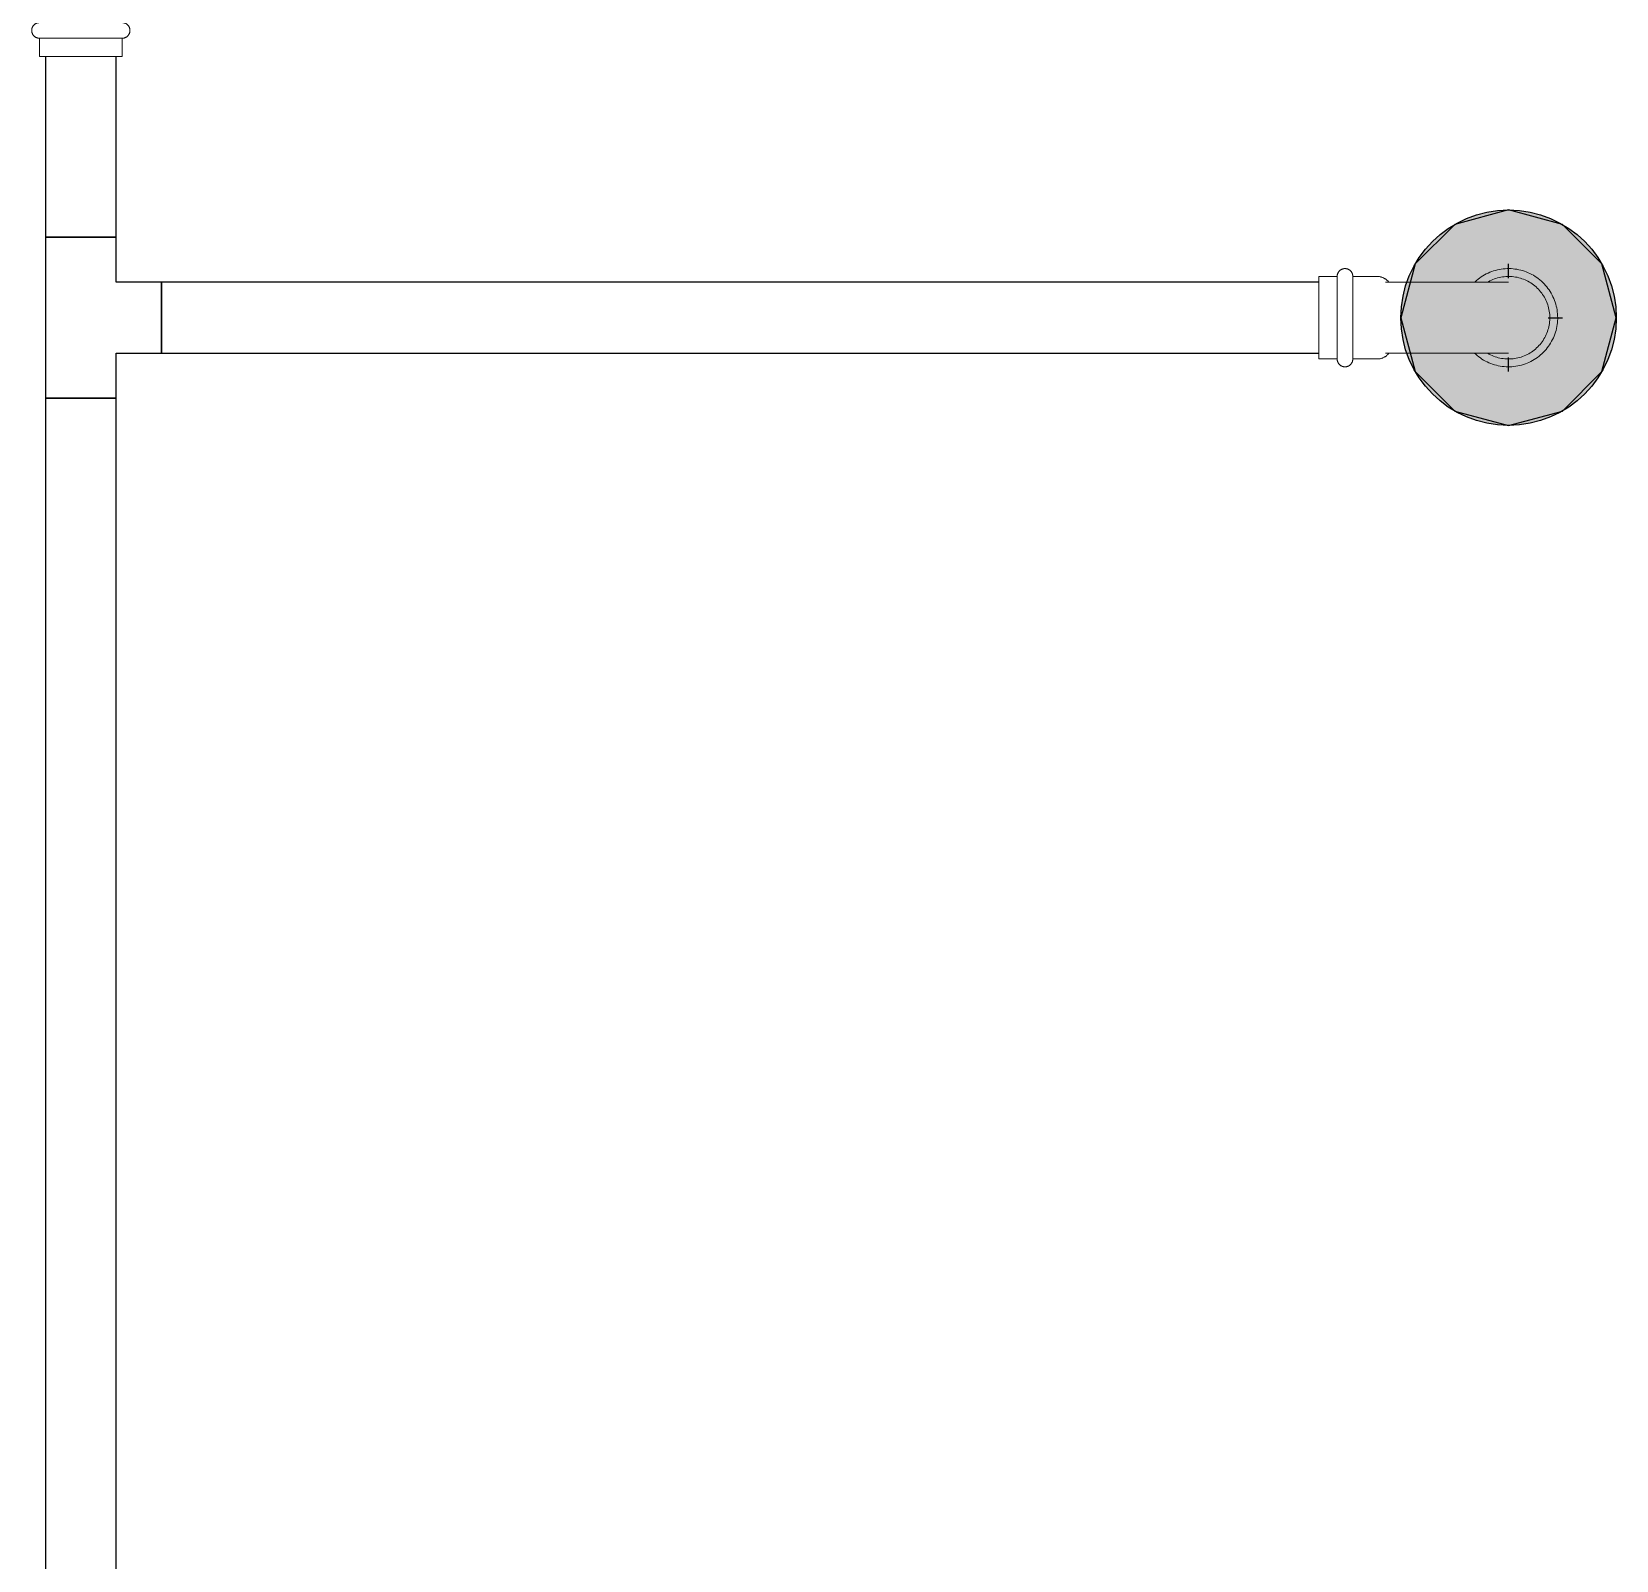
# Model space of a CAD drawing. Header units: inches. Extents: x -3327 to -1, y 8 to 1328.
# Drawn here: x -857.15 to -827.73, y 430.56 to 458.95 of the extents above; entities that cross this region are included whole.
import ezdxf

# ---------------------------------------------------------------- set-up
doc = ezdxf.new("R2010")
doc.units = ezdxf.units.IN
doc.header["$MEASUREMENT"] = 0
doc.layers.add('P-PIPE', color=3, linetype='Continuous', lineweight=9)
doc.layers.add('X - REF - FP', color=7, linetype='Continuous', true_color=0xb90000)

# ---------------------------------------------------------------- blocks, each defined once
blk = doc.blocks.new('Victaulic-VicPress316-Elbow 90-45deg Style P568_P571 - Standard-523083-SECOND LEVEL')
at = {"layer": 'P-PIPE'}
for p, q in [((-3178.283, 1233.462), (-3178.283, 1232.568)), ((-3176.968, 1232.571), (-3176.968, 1233.462)), ((-3178.392, 1232.416), (-3178.392, 1231.964)), ((-3176.859, 1231.964), (-3176.859, 1232.416)), ((-3177.625, 1231.964), (-3178.392, 1231.964)), ((-3176.859, 1231.964), (-3177.625, 1231.964)), ((-3178.392, 1231.673), (-3178.392, 1231.335)), ((-3177.625, 1231.673), (-3178.392, 1231.673)), ((-3176.859, 1231.673), (-3177.625, 1231.673)), ((-3176.859, 1231.335), (-3176.859, 1231.673)), ((-3178.392, 1231.335), (-3177.625, 1231.335)), ((-3177.625, 1231.335), (-3176.859, 1231.335))]:
    blk.add_line(p, q, dxfattribs=at)
at = {"layer": 'P-PIPE', "flags": 128}
for points in [[(-3177.625, 1235.767), (-3177.661, 1235.766), (-3177.698, 1235.764), (-3177.734, 1235.76), (-3177.77, 1235.755), (-3177.806, 1235.749), (-3177.842, 1235.741), (-3177.877, 1235.731), (-3177.912, 1235.721), (-3177.946, 1235.708), (-3177.98, 1235.695), (-3178.013, 1235.68), (-3178.046, 1235.664), (-3178.078, 1235.646), (-3178.109, 1235.628), (-3178.14, 1235.608), (-3178.17, 1235.586), (-3178.198, 1235.564), (-3178.226, 1235.54), (-3178.253, 1235.516), (-3178.279, 1235.49), (-3178.304, 1235.464), (-3178.328, 1235.436), (-3178.351, 1235.407), (-3178.372, 1235.378), (-3178.392, 1235.348), (-3178.412, 1235.317), (-3178.429, 1235.285), (-3178.446, 1235.252), (-3178.461, 1235.219), (-3178.475, 1235.185), (-3178.488, 1235.151), (-3178.499, 1235.116), (-3178.508, 1235.081), (-3178.517, 1235.046), (-3178.524, 1235.01), (-3178.529, 1234.974), (-3178.533, 1234.938), (-3178.536, 1234.901), (-3178.537, 1234.865), (-3178.537, 1234.828), (-3178.535, 1234.792), (-3178.532, 1234.755), (-3178.527, 1234.719), (-3178.521, 1234.683), (-3178.513, 1234.648), (-3178.504, 1234.612), (-3178.494, 1234.577), (-3178.482, 1234.543), (-3178.469, 1234.509), (-3178.454, 1234.475), (-3178.438, 1234.442), (-3178.421, 1234.41), (-3178.403, 1234.379), (-3178.383, 1234.348), (-3178.362, 1234.318), (-3178.34, 1234.289), (-3178.317, 1234.261), (-3178.293, 1234.234)], [(-3177.625, 1235.621), (-3177.656, 1235.621), (-3177.686, 1235.619), (-3177.717, 1235.616), (-3177.747, 1235.612), (-3177.777, 1235.606), (-3177.807, 1235.599), (-3177.837, 1235.591), (-3177.866, 1235.582), (-3177.895, 1235.572), (-3177.924, 1235.561), (-3177.951, 1235.548), (-3177.979, 1235.535), (-3178.006, 1235.52), (-3178.032, 1235.504), (-3178.058, 1235.487), (-3178.083, 1235.47), (-3178.107, 1235.451), (-3178.13, 1235.431), (-3178.153, 1235.41), (-3178.175, 1235.389), (-3178.196, 1235.366), (-3178.216, 1235.343), (-3178.235, 1235.319), (-3178.253, 1235.294), (-3178.27, 1235.269), (-3178.286, 1235.243), (-3178.301, 1235.216), (-3178.315, 1235.189), (-3178.328, 1235.161), (-3178.339, 1235.133), (-3178.35, 1235.104), (-3178.359, 1235.075), (-3178.368, 1235.045), (-3178.375, 1235.015), (-3178.38, 1234.985), (-3178.385, 1234.955), (-3178.388, 1234.924), (-3178.391, 1234.894), (-3178.391, 1234.863), (-3178.391, 1234.832), (-3178.39, 1234.802), (-3178.387, 1234.771), (-3178.383, 1234.741), (-3178.378, 1234.711), (-3178.371, 1234.681), (-3178.364, 1234.651), (-3178.355, 1234.622), (-3178.345, 1234.593), (-3178.334, 1234.564), (-3178.322, 1234.536), (-3178.309, 1234.508), (-3178.294, 1234.481), (-3178.283, 1234.461)], [(-3176.968, 1234.223), (-3176.946, 1234.246), (-3176.922, 1234.274), (-3176.899, 1234.302), (-3176.878, 1234.332), (-3176.858, 1234.362), (-3176.838, 1234.393), (-3176.821, 1234.425), (-3176.804, 1234.458), (-3176.789, 1234.491), (-3176.775, 1234.524), (-3176.762, 1234.559), (-3176.751, 1234.593), (-3176.742, 1234.629), (-3176.733, 1234.664), (-3176.726, 1234.7), (-3176.721, 1234.736), (-3176.717, 1234.772), (-3176.714, 1234.809), (-3176.713, 1234.845), (-3176.713, 1234.881), (-3176.715, 1234.918), (-3176.718, 1234.954), (-3176.723, 1234.99), (-3176.729, 1235.026), (-3176.737, 1235.062), (-3176.746, 1235.097), (-3176.756, 1235.132), (-3176.768, 1235.167), (-3176.781, 1235.201), (-3176.796, 1235.234), (-3176.812, 1235.267), (-3176.829, 1235.299), (-3176.847, 1235.331), (-3176.867, 1235.362), (-3176.888, 1235.392), (-3176.91, 1235.421), (-3176.933, 1235.449), (-3176.957, 1235.476), (-3176.983, 1235.502), (-3177.009, 1235.527), (-3177.036, 1235.551), (-3177.065, 1235.574), (-3177.094, 1235.596), (-3177.124, 1235.617), (-3177.155, 1235.636), (-3177.187, 1235.655), (-3177.219, 1235.671), (-3177.252, 1235.687), (-3177.285, 1235.701), (-3177.32, 1235.714), (-3177.354, 1235.726), (-3177.389, 1235.736), (-3177.425, 1235.745), (-3177.46, 1235.752), (-3177.496, 1235.758), (-3177.533, 1235.762), (-3177.569, 1235.765), (-3177.605, 1235.767), (-3177.625, 1235.767)], [(-3176.964, 1234.467), (-3176.949, 1234.494), (-3176.935, 1234.521), (-3176.922, 1234.549), (-3176.911, 1234.577), (-3176.9, 1234.606), (-3176.891, 1234.635), (-3176.882, 1234.665), (-3176.875, 1234.694), (-3176.87, 1234.725), (-3176.865, 1234.755), (-3176.862, 1234.785), (-3176.859, 1234.816), (-3176.859, 1234.847), (-3176.859, 1234.877), (-3176.86, 1234.908), (-3176.863, 1234.938), (-3176.867, 1234.969), (-3176.872, 1234.999), (-3176.879, 1235.029), (-3176.886, 1235.059), (-3176.895, 1235.088), (-3176.905, 1235.117), (-3176.916, 1235.146), (-3176.928, 1235.174), (-3176.941, 1235.201), (-3176.956, 1235.229), (-3176.971, 1235.255), (-3176.988, 1235.281), (-3177.005, 1235.306), (-3177.024, 1235.33), (-3177.043, 1235.354), (-3177.064, 1235.377), (-3177.085, 1235.399), (-3177.107, 1235.42), (-3177.13, 1235.44), (-3177.154, 1235.46), (-3177.179, 1235.478), (-3177.204, 1235.495), (-3177.23, 1235.512), (-3177.256, 1235.527), (-3177.284, 1235.541), (-3177.311, 1235.554), (-3177.34, 1235.566), (-3177.368, 1235.577), (-3177.397, 1235.587), (-3177.427, 1235.595), (-3177.457, 1235.603), (-3177.487, 1235.609), (-3177.517, 1235.614), (-3177.547, 1235.617), (-3177.578, 1235.62), (-3177.608, 1235.621), (-3177.625, 1235.621)], [(-3178.283, 1234.855), (-3178.283, 1234.854), (-3178.283, 1234.85), (-3178.283, 1234.845), (-3178.283, 1234.837), (-3178.283, 1234.827), (-3178.283, 1234.815), (-3178.283, 1234.801), (-3178.283, 1234.784), (-3178.283, 1234.766), (-3178.283, 1234.745), (-3178.283, 1234.722), (-3178.283, 1234.697), (-3178.283, 1234.671), (-3178.283, 1234.642), (-3178.283, 1234.612), (-3178.283, 1234.579), (-3178.283, 1234.545), (-3178.283, 1234.509), (-3178.283, 1234.472), (-3178.283, 1234.432), (-3178.283, 1234.392), (-3178.283, 1234.349), (-3178.283, 1234.306), (-3178.283, 1234.261), (-3178.283, 1234.214), (-3178.283, 1234.167), (-3178.283, 1234.118), (-3178.283, 1234.069), (-3178.283, 1234.018), (-3178.283, 1233.967), (-3178.283, 1233.914), (-3178.283, 1233.861), (-3178.283, 1233.808), (-3178.283, 1233.753), (-3178.283, 1233.699), (-3178.283, 1233.644), (-3178.283, 1233.588), (-3178.283, 1233.533), (-3178.283, 1233.477), (-3178.283, 1233.462)], [(-3176.968, 1233.462), (-3176.968, 1233.518), (-3176.968, 1233.573), (-3176.968, 1233.629), (-3176.968, 1233.684), (-3176.968, 1233.739), (-3176.968, 1233.793), (-3176.968, 1233.847), (-3176.968, 1233.9), (-3176.968, 1233.953), (-3176.968, 1234.004), (-3176.968, 1234.055), (-3176.968, 1234.105), (-3176.968, 1234.154), (-3176.968, 1234.202), (-3176.968, 1234.248), (-3176.968, 1234.294), (-3176.968, 1234.338), (-3176.968, 1234.38), (-3176.968, 1234.422), (-3176.968, 1234.461), (-3176.968, 1234.499), (-3176.968, 1234.535), (-3176.968, 1234.57), (-3176.968, 1234.603), (-3176.968, 1234.634), (-3176.968, 1234.663), (-3176.968, 1234.69), (-3176.968, 1234.716), (-3176.968, 1234.739), (-3176.968, 1234.76), (-3176.968, 1234.779), (-3176.968, 1234.796), (-3176.968, 1234.811), (-3176.968, 1234.824), (-3176.968, 1234.835), (-3176.968, 1234.843), (-3176.968, 1234.849), (-3176.968, 1234.853), (-3176.968, 1234.855), (-3176.968, 1234.855)], [(-3178.392, 1232.416), (-3178.391, 1232.427), (-3178.391, 1232.438), (-3178.39, 1232.448), (-3178.388, 1232.459), (-3178.386, 1232.47), (-3178.384, 1232.481), (-3178.381, 1232.491), (-3178.378, 1232.502), (-3178.374, 1232.512), (-3178.37, 1232.522), (-3178.366, 1232.532), (-3178.361, 1232.542), (-3178.355, 1232.551), (-3178.35, 1232.561), (-3178.344, 1232.57), (-3178.338, 1232.579), (-3178.331, 1232.587), (-3178.324, 1232.596), (-3178.317, 1232.604), (-3178.309, 1232.611), (-3178.301, 1232.619), (-3178.293, 1232.626), (-3178.284, 1232.633), (-3178.283, 1232.634)], [(-3176.968, 1232.634), (-3176.959, 1232.627), (-3176.951, 1232.62), (-3176.943, 1232.613), (-3176.935, 1232.605), (-3176.927, 1232.597), (-3176.92, 1232.589), (-3176.914, 1232.58), (-3176.907, 1232.571), (-3176.901, 1232.562), (-3176.896, 1232.553), (-3176.89, 1232.543), (-3176.885, 1232.534), (-3176.881, 1232.524), (-3176.877, 1232.514), (-3176.873, 1232.503), (-3176.87, 1232.493), (-3176.867, 1232.483), (-3176.864, 1232.472), (-3176.862, 1232.461), (-3176.861, 1232.45), (-3176.86, 1232.44), (-3176.859, 1232.429), (-3176.859, 1232.418), (-3176.859, 1232.416)], [(-3178.392, 1231.673), (-3178.397, 1231.673), (-3178.403, 1231.674), (-3178.409, 1231.674), (-3178.415, 1231.675), (-3178.42, 1231.676), (-3178.426, 1231.678), (-3178.432, 1231.679), (-3178.437, 1231.681), (-3178.443, 1231.683), (-3178.448, 1231.685), (-3178.453, 1231.687), (-3178.459, 1231.69), (-3178.464, 1231.693), (-3178.469, 1231.696), (-3178.474, 1231.699), (-3178.478, 1231.702), (-3178.483, 1231.706), (-3178.487, 1231.709), (-3178.492, 1231.713), (-3178.496, 1231.717), (-3178.5, 1231.722), (-3178.504, 1231.726), (-3178.507, 1231.731), (-3178.511, 1231.735), (-3178.514, 1231.74), (-3178.517, 1231.745), (-3178.52, 1231.75), (-3178.522, 1231.755), (-3178.525, 1231.761), (-3178.527, 1231.766), (-3178.529, 1231.772), (-3178.531, 1231.777), (-3178.532, 1231.783), (-3178.534, 1231.788), (-3178.535, 1231.794), (-3178.536, 1231.8), (-3178.536, 1231.806), (-3178.537, 1231.811), (-3178.537, 1231.817), (-3178.537, 1231.823), (-3178.537, 1231.829), (-3178.536, 1231.835), (-3178.535, 1231.84), (-3178.534, 1231.846), (-3178.533, 1231.852), (-3178.532, 1231.858), (-3178.53, 1231.863), (-3178.528, 1231.869), (-3178.526, 1231.874), (-3178.524, 1231.879), (-3178.521, 1231.885), (-3178.519, 1231.89), (-3178.516, 1231.895), (-3178.512, 1231.9), (-3178.509, 1231.904), (-3178.506, 1231.909), (-3178.502, 1231.914), (-3178.498, 1231.918), (-3178.494, 1231.922), (-3178.49, 1231.926), (-3178.485, 1231.93), (-3178.481, 1231.934), (-3178.476, 1231.937), (-3178.471, 1231.94), (-3178.467, 1231.944), (-3178.461, 1231.946), (-3178.456, 1231.949), (-3178.451, 1231.952), (-3178.446, 1231.954), (-3178.44, 1231.956), (-3178.435, 1231.958), (-3178.429, 1231.959), (-3178.423, 1231.961), (-3178.418, 1231.962), (-3178.412, 1231.963), (-3178.406, 1231.964), (-3178.4, 1231.964), (-3178.395, 1231.964), (-3178.392, 1231.964)], [(-3177.625, 1231.964), (-3177.656, 1231.964), (-3177.686, 1231.964), (-3177.717, 1231.964), (-3177.747, 1231.964), (-3177.777, 1231.964), (-3177.807, 1231.964), (-3177.837, 1231.964), (-3177.866, 1231.964), (-3177.895, 1231.964), (-3177.924, 1231.964), (-3177.951, 1231.964), (-3177.979, 1231.964), (-3178.006, 1231.964), (-3178.032, 1231.964), (-3178.058, 1231.964), (-3178.083, 1231.964), (-3178.107, 1231.964), (-3178.13, 1231.964), (-3178.153, 1231.964), (-3178.175, 1231.964), (-3178.196, 1231.964), (-3178.216, 1231.964), (-3178.235, 1231.964), (-3178.253, 1231.964), (-3178.27, 1231.964), (-3178.286, 1231.964), (-3178.301, 1231.964), (-3178.315, 1231.964), (-3178.328, 1231.964), (-3178.339, 1231.964), (-3178.35, 1231.964), (-3178.359, 1231.964), (-3178.368, 1231.964), (-3178.375, 1231.964), (-3178.38, 1231.964), (-3178.385, 1231.964), (-3178.388, 1231.964), (-3178.391, 1231.964), (-3178.391, 1231.964), (-3178.392, 1231.964)], [(-3178.392, 1231.964), (-3178.391, 1231.964), (-3178.389, 1231.964), (-3178.386, 1231.964), (-3178.382, 1231.964), (-3178.376, 1231.964), (-3178.37, 1231.964), (-3178.362, 1231.964), (-3178.353, 1231.964)], [(-3176.859, 1231.964), (-3176.859, 1231.964), (-3176.861, 1231.964), (-3176.864, 1231.964), (-3176.868, 1231.964), (-3176.874, 1231.964), (-3176.88, 1231.964), (-3176.888, 1231.964), (-3176.897, 1231.964), (-3176.908, 1231.964), (-3176.919, 1231.964), (-3176.932, 1231.964), (-3176.945, 1231.964), (-3176.96, 1231.964), (-3176.976, 1231.964), (-3176.992, 1231.964), (-3177.01, 1231.964), (-3177.029, 1231.964), (-3177.049, 1231.964), (-3177.069, 1231.964), (-3177.091, 1231.964), (-3177.113, 1231.964), (-3177.137, 1231.964), (-3177.161, 1231.964), (-3177.185, 1231.964), (-3177.211, 1231.964), (-3177.237, 1231.964), (-3177.264, 1231.964), (-3177.291, 1231.964), (-3177.319, 1231.964), (-3177.347, 1231.964), (-3177.376, 1231.964), (-3177.405, 1231.964), (-3177.435, 1231.964), (-3177.465, 1231.964), (-3177.495, 1231.964), (-3177.525, 1231.964), (-3177.556, 1231.964), (-3177.586, 1231.964), (-3177.617, 1231.964), (-3177.625, 1231.964)], [(-3176.9, 1231.964), (-3176.891, 1231.964), (-3176.882, 1231.964), (-3176.875, 1231.964), (-3176.87, 1231.964), (-3176.865, 1231.964), (-3176.862, 1231.964), (-3176.859, 1231.964), (-3176.859, 1231.964), (-3176.859, 1231.964)], [(-3176.859, 1231.964), (-3176.853, 1231.964), (-3176.847, 1231.964), (-3176.841, 1231.963), (-3176.835, 1231.962), (-3176.83, 1231.961), (-3176.824, 1231.96), (-3176.818, 1231.959), (-3176.813, 1231.957), (-3176.807, 1231.955), (-3176.802, 1231.953), (-3176.797, 1231.95), (-3176.791, 1231.948), (-3176.786, 1231.945), (-3176.781, 1231.942), (-3176.776, 1231.939), (-3176.772, 1231.936), (-3176.767, 1231.932), (-3176.763, 1231.928), (-3176.758, 1231.924), (-3176.754, 1231.92), (-3176.75, 1231.916), (-3176.746, 1231.912), (-3176.743, 1231.907), (-3176.739, 1231.902), (-3176.736, 1231.897), (-3176.733, 1231.893), (-3176.73, 1231.887), (-3176.728, 1231.882), (-3176.725, 1231.877), (-3176.723, 1231.872), (-3176.721, 1231.866), (-3176.719, 1231.861), (-3176.718, 1231.855), (-3176.716, 1231.849), (-3176.715, 1231.844), (-3176.714, 1231.838), (-3176.714, 1231.832), (-3176.713, 1231.826), (-3176.713, 1231.82), (-3176.713, 1231.815), (-3176.713, 1231.809), (-3176.714, 1231.803), (-3176.715, 1231.797), (-3176.716, 1231.791), (-3176.717, 1231.786), (-3176.718, 1231.78), (-3176.72, 1231.775), (-3176.722, 1231.769), (-3176.724, 1231.764), (-3176.726, 1231.758), (-3176.729, 1231.753), (-3176.731, 1231.748), (-3176.734, 1231.743), (-3176.738, 1231.738), (-3176.741, 1231.733), (-3176.744, 1231.729), (-3176.748, 1231.724), (-3176.752, 1231.72), (-3176.756, 1231.716), (-3176.76, 1231.712), (-3176.765, 1231.708), (-3176.769, 1231.704), (-3176.774, 1231.701), (-3176.779, 1231.697), (-3176.784, 1231.694), (-3176.789, 1231.691), (-3176.794, 1231.689), (-3176.799, 1231.686), (-3176.804, 1231.684), (-3176.81, 1231.682), (-3176.815, 1231.68), (-3176.821, 1231.678), (-3176.827, 1231.677), (-3176.832, 1231.676), (-3176.838, 1231.675), (-3176.844, 1231.674), (-3176.85, 1231.674), (-3176.855, 1231.673), (-3176.859, 1231.673)], [(-3178.35, 1231.673), (-3178.359, 1231.673), (-3178.368, 1231.673), (-3178.375, 1231.673), (-3178.38, 1231.673), (-3178.385, 1231.673), (-3178.388, 1231.673), (-3178.391, 1231.673), (-3178.391, 1231.673), (-3178.392, 1231.673)], [(-3178.392, 1231.673), (-3178.391, 1231.673), (-3178.389, 1231.673), (-3178.386, 1231.673), (-3178.382, 1231.673), (-3178.376, 1231.673), (-3178.37, 1231.673), (-3178.362, 1231.673), (-3178.353, 1231.673), (-3178.342, 1231.673), (-3178.331, 1231.673), (-3178.319, 1231.673), (-3178.305, 1231.673), (-3178.29, 1231.673), (-3178.274, 1231.673), (-3178.258, 1231.673), (-3178.24, 1231.673), (-3178.221, 1231.673), (-3178.201, 1231.673), (-3178.181, 1231.673), (-3178.159, 1231.673), (-3178.137, 1231.673), (-3178.113, 1231.673), (-3178.089, 1231.673), (-3178.065, 1231.673), (-3178.039, 1231.673), (-3178.013, 1231.673), (-3177.986, 1231.673), (-3177.959, 1231.673), (-3177.931, 1231.673), (-3177.903, 1231.673), (-3177.874, 1231.673), (-3177.845, 1231.673), (-3177.815, 1231.673), (-3177.785, 1231.673), (-3177.755, 1231.673), (-3177.725, 1231.673), (-3177.695, 1231.673), (-3177.664, 1231.673), (-3177.633, 1231.673), (-3177.625, 1231.673)], [(-3177.625, 1231.673), (-3177.594, 1231.673), (-3177.564, 1231.673), (-3177.533, 1231.673), (-3177.503, 1231.673), (-3177.473, 1231.673), (-3177.443, 1231.673), (-3177.413, 1231.673), (-3177.384, 1231.673), (-3177.355, 1231.673), (-3177.327, 1231.673), (-3177.299, 1231.673), (-3177.271, 1231.673), (-3177.244, 1231.673), (-3177.218, 1231.673), (-3177.192, 1231.673), (-3177.167, 1231.673), (-3177.143, 1231.673), (-3177.12, 1231.673), (-3177.097, 1231.673), (-3177.075, 1231.673), (-3177.054, 1231.673), (-3177.034, 1231.673), (-3177.015, 1231.673), (-3176.997, 1231.673), (-3176.98, 1231.673), (-3176.964, 1231.673), (-3176.949, 1231.673), (-3176.935, 1231.673), (-3176.922, 1231.673), (-3176.911, 1231.673), (-3176.9, 1231.673), (-3176.891, 1231.673), (-3176.882, 1231.673), (-3176.875, 1231.673), (-3176.87, 1231.673), (-3176.865, 1231.673), (-3176.862, 1231.673), (-3176.859, 1231.673), (-3176.859, 1231.673), (-3176.859, 1231.673)], [(-3176.859, 1231.673), (-3176.859, 1231.673), (-3176.861, 1231.673), (-3176.864, 1231.673), (-3176.868, 1231.673), (-3176.874, 1231.673), (-3176.88, 1231.673), (-3176.888, 1231.673), (-3176.897, 1231.673)]]:
    blk.add_lwpolyline(points, dxfattribs=at)
blk = doc.blocks.new('Victaulic-VicPress316-Elbow 90-45deg Style P568_P571 - Standard-V43-SECOND LEVEL')
at = {"layer": 'P-PIPE'}
for p, q in [((-856.899, 460.612), (-856.899, 459.718)), ((-855.584, 459.721), (-855.584, 460.612)), ((-857.008, 459.566), (-857.008, 459.114)), ((-855.475, 459.114), (-855.475, 459.566)), ((-856.241, 459.114), (-857.008, 459.114)), ((-855.475, 459.114), (-856.241, 459.114)), ((-857.008, 458.823), (-857.008, 458.485)), ((-856.241, 458.823), (-857.008, 458.823)), ((-855.475, 458.823), (-856.241, 458.823)), ((-855.475, 458.485), (-855.475, 458.823)), ((-857.008, 458.485), (-856.241, 458.485)), ((-856.241, 458.485), (-855.475, 458.485))]:
    blk.add_line(p, q, dxfattribs=at)
at = {"layer": 'P-PIPE', "flags": 128}
for points in [[(-856.241, 462.917), (-856.278, 462.916), (-856.314, 462.914), (-856.35, 462.91), (-856.387, 462.905), (-856.422, 462.899), (-856.458, 462.891), (-856.493, 462.881), (-856.528, 462.871), (-856.563, 462.859), (-856.596, 462.845), (-856.63, 462.83), (-856.662, 462.814), (-856.694, 462.796), (-856.726, 462.778), (-856.756, 462.758), (-856.786, 462.736), (-856.815, 462.714), (-856.843, 462.691), (-856.87, 462.666), (-856.895, 462.64), (-856.92, 462.614), (-856.944, 462.586), (-856.967, 462.557), (-856.988, 462.528), (-857.009, 462.498), (-857.028, 462.467), (-857.046, 462.435), (-857.062, 462.402), (-857.077, 462.369), (-857.091, 462.335), (-857.104, 462.301), (-857.115, 462.266), (-857.125, 462.231), (-857.133, 462.196), (-857.14, 462.16), (-857.145, 462.124), (-857.15, 462.088), (-857.152, 462.051), (-857.153, 462.015), (-857.153, 461.978), (-857.151, 461.942), (-857.148, 461.906), (-857.143, 461.869), (-857.137, 461.833), (-857.129, 461.798), (-857.12, 461.762), (-857.11, 461.727), (-857.098, 461.693), (-857.085, 461.659), (-857.071, 461.625), (-857.055, 461.593), (-857.038, 461.56), (-857.019, 461.529), (-856.999, 461.498), (-856.979, 461.468), (-856.957, 461.439), (-856.933, 461.411), (-856.909, 461.384), (-856.884, 461.358), (-856.857, 461.332), (-856.83, 461.308), (-856.802, 461.285), (-856.772, 461.264), (-856.742, 461.243), (-856.711, 461.223), (-856.68, 461.205), (-856.647, 461.188), (-856.614, 461.173), (-856.581, 461.159), (-856.547, 461.146), (-856.512, 461.134), (-856.477, 461.124), (-856.442, 461.115), (-856.406, 461.108), (-856.37, 461.102), (-856.334, 461.098), (-856.297, 461.095), (-856.261, 461.093), (-856.241, 461.093)], [(-855.61, 462.662), (-855.625, 462.677), (-855.653, 462.702), (-855.681, 462.725), (-855.71, 462.746), (-855.74, 462.767), (-855.771, 462.786), (-855.803, 462.805), (-855.835, 462.822), (-855.868, 462.837), (-855.902, 462.851), (-855.936, 462.864), (-855.97, 462.876), (-856.005, 462.886), (-856.041, 462.895), (-856.077, 462.902), (-856.113, 462.908), (-856.149, 462.912), (-856.185, 462.915), (-856.222, 462.917), (-856.241, 462.917)], [(-856.899, 462.003), (-856.899, 462.005), (-856.899, 462.005)], [(-856.899, 460.612), (-856.899, 460.668), (-856.899, 460.723), (-856.899, 460.779), (-856.899, 460.834), (-856.899, 460.889), (-856.899, 460.943), (-856.899, 460.997), (-856.899, 461.05), (-856.899, 461.103), (-856.899, 461.154), (-856.899, 461.205), (-856.899, 461.255), (-856.899, 461.304), (-856.899, 461.352), (-856.899, 461.376)], [(-856.241, 461.093), (-856.205, 461.094), (-856.168, 461.096), (-856.132, 461.1), (-856.096, 461.105), (-856.06, 461.111), (-856.024, 461.119), (-855.989, 461.128), (-855.954, 461.139), (-855.92, 461.151), (-855.886, 461.165), (-855.853, 461.18), (-855.82, 461.196), (-855.788, 461.214), (-855.757, 461.232), (-855.726, 461.252), (-855.697, 461.273), (-855.668, 461.296), (-855.64, 461.319), (-855.613, 461.344)], [(-855.584, 461.347), (-855.584, 461.317), (-855.584, 461.269), (-855.584, 461.219), (-855.584, 461.168), (-855.584, 461.117), (-855.584, 461.064), (-855.584, 461.011), (-855.584, 460.958), (-855.584, 460.903), (-855.584, 460.849), (-855.584, 460.794), (-855.584, 460.738), (-855.584, 460.683), (-855.584, 460.627), (-855.584, 460.612)], [(-857.008, 459.566), (-857.008, 459.577), (-857.007, 459.588), (-857.006, 459.599), (-857.004, 459.609), (-857.002, 459.62), (-857, 459.631), (-856.997, 459.641), (-856.994, 459.652), (-856.99, 459.662), (-856.986, 459.672), (-856.982, 459.682), (-856.977, 459.692), (-856.972, 459.701), (-856.966, 459.711), (-856.96, 459.72), (-856.954, 459.729), (-856.947, 459.737), (-856.94, 459.746), (-856.933, 459.754), (-856.925, 459.761), (-856.917, 459.769), (-856.909, 459.776), (-856.9, 459.783), (-856.899, 459.784)], [(-855.584, 459.784), (-855.575, 459.777), (-855.567, 459.77), (-855.559, 459.763), (-855.551, 459.755), (-855.544, 459.747), (-855.537, 459.739), (-855.53, 459.73), (-855.523, 459.721), (-855.517, 459.712), (-855.512, 459.703), (-855.506, 459.694), (-855.502, 459.684), (-855.497, 459.674), (-855.493, 459.664), (-855.489, 459.654), (-855.486, 459.643), (-855.483, 459.633), (-855.481, 459.622), (-855.479, 459.611), (-855.477, 459.601), (-855.476, 459.59), (-855.475, 459.579), (-855.475, 459.568), (-855.475, 459.566)], [(-857.008, 458.823), (-857.014, 458.824), (-857.019, 458.824), (-857.025, 458.825), (-857.031, 458.825), (-857.037, 458.826), (-857.042, 458.828), (-857.048, 458.829), (-857.054, 458.831), (-857.059, 458.833), (-857.064, 458.835), (-857.07, 458.837), (-857.075, 458.84), (-857.08, 458.843), (-857.085, 458.846), (-857.09, 458.849), (-857.095, 458.852), (-857.099, 458.856), (-857.104, 458.86), (-857.108, 458.864), (-857.112, 458.868), (-857.116, 458.872), (-857.12, 458.876), (-857.124, 458.881), (-857.127, 458.886), (-857.13, 458.89), (-857.133, 458.895), (-857.136, 458.9), (-857.139, 458.906), (-857.141, 458.911), (-857.143, 458.916), (-857.145, 458.922), (-857.147, 458.927), (-857.149, 458.933), (-857.15, 458.939), (-857.151, 458.944), (-857.152, 458.95), (-857.153, 458.956), (-857.153, 458.962), (-857.153, 458.967), (-857.153, 458.973), (-857.153, 458.979), (-857.152, 458.985), (-857.152, 458.991), (-857.151, 458.996), (-857.149, 459.002), (-857.148, 459.008), (-857.146, 459.013), (-857.144, 459.019), (-857.142, 459.024), (-857.14, 459.03), (-857.138, 459.035), (-857.135, 459.04), (-857.132, 459.045), (-857.129, 459.05), (-857.125, 459.055), (-857.122, 459.059), (-857.118, 459.064), (-857.114, 459.068), (-857.11, 459.072), (-857.106, 459.076), (-857.102, 459.08), (-857.097, 459.084), (-857.092, 459.087), (-857.088, 459.091), (-857.083, 459.094), (-857.078, 459.097), (-857.073, 459.099), (-857.067, 459.102), (-857.062, 459.104), (-857.056, 459.106), (-857.051, 459.108), (-857.045, 459.11), (-857.04, 459.111), (-857.034, 459.112), (-857.028, 459.113), (-857.023, 459.114), (-857.017, 459.114), (-857.011, 459.114), (-857.008, 459.114)], [(-856.241, 459.114), (-856.272, 459.114), (-856.303, 459.114), (-856.333, 459.114), (-856.363, 459.114), (-856.394, 459.114), (-856.423, 459.114), (-856.453, 459.114), (-856.482, 459.114), (-856.511, 459.114), (-856.54, 459.114), (-856.568, 459.114), (-856.595, 459.114), (-856.622, 459.114), (-856.648, 459.114), (-856.674, 459.114), (-856.699, 459.114), (-856.723, 459.114), (-856.747, 459.114), (-856.769, 459.114), (-856.791, 459.114), (-856.812, 459.114), (-856.832, 459.114), (-856.851, 459.114), (-856.869, 459.114), (-856.886, 459.114), (-856.902, 459.114), (-856.917, 459.114), (-856.931, 459.114), (-856.944, 459.114), (-856.956, 459.114), (-856.966, 459.114), (-856.976, 459.114), (-856.984, 459.114), (-856.991, 459.114), (-856.997, 459.114), (-857.001, 459.114), (-857.005, 459.114), (-857.007, 459.114), (-857.008, 459.114), (-857.008, 459.114)], [(-857.008, 459.114), (-857.007, 459.114), (-857.005, 459.114), (-857.002, 459.114), (-856.998, 459.114), (-856.992, 459.114), (-856.986, 459.114), (-856.978, 459.114), (-856.969, 459.114)], [(-855.475, 459.114), (-855.475, 459.114), (-855.477, 459.114), (-855.48, 459.114), (-855.485, 459.114), (-855.49, 459.114), (-855.497, 459.114), (-855.505, 459.114), (-855.514, 459.114), (-855.524, 459.114), (-855.535, 459.114), (-855.548, 459.114), (-855.561, 459.114), (-855.576, 459.114), (-855.592, 459.114), (-855.609, 459.114), (-855.626, 459.114), (-855.645, 459.114), (-855.665, 459.114), (-855.686, 459.114), (-855.707, 459.114), (-855.73, 459.114), (-855.753, 459.114), (-855.777, 459.114), (-855.802, 459.114), (-855.827, 459.114), (-855.853, 459.114), (-855.88, 459.114), (-855.907, 459.114), (-855.935, 459.114), (-855.964, 459.114), (-855.992, 459.114), (-856.021, 459.114), (-856.051, 459.114), (-856.081, 459.114), (-856.111, 459.114), (-856.141, 459.114), (-856.172, 459.114), (-856.202, 459.114), (-856.233, 459.114), (-856.241, 459.114)], [(-855.516, 459.114), (-855.507, 459.114), (-855.499, 459.114), (-855.492, 459.114), (-855.486, 459.114), (-855.481, 459.114), (-855.478, 459.114), (-855.476, 459.114), (-855.475, 459.114), (-855.475, 459.114)], [(-855.475, 459.114), (-855.469, 459.114), (-855.463, 459.114), (-855.457, 459.113), (-855.452, 459.113), (-855.446, 459.112), (-855.44, 459.11), (-855.435, 459.109), (-855.429, 459.107), (-855.424, 459.105), (-855.418, 459.103), (-855.413, 459.101), (-855.408, 459.098), (-855.402, 459.095), (-855.397, 459.092), (-855.393, 459.089), (-855.388, 459.086), (-855.383, 459.082), (-855.379, 459.078), (-855.375, 459.074), (-855.37, 459.07), (-855.366, 459.066), (-855.363, 459.062), (-855.359, 459.057), (-855.356, 459.052), (-855.352, 459.048), (-855.349, 459.043), (-855.346, 459.038), (-855.344, 459.032), (-855.341, 459.027), (-855.339, 459.022), (-855.337, 459.016), (-855.335, 459.011), (-855.334, 459.005), (-855.332, 458.999), (-855.331, 458.994), (-855.331, 458.988), (-855.33, 458.982), (-855.329, 458.976), (-855.329, 458.971), (-855.329, 458.965), (-855.33, 458.959), (-855.33, 458.953), (-855.331, 458.947), (-855.332, 458.942), (-855.333, 458.936), (-855.334, 458.93), (-855.336, 458.925), (-855.338, 458.919), (-855.34, 458.914), (-855.342, 458.908), (-855.345, 458.903), (-855.348, 458.898), (-855.351, 458.893), (-855.354, 458.888), (-855.357, 458.883), (-855.361, 458.879), (-855.364, 458.874), (-855.368, 458.87), (-855.372, 458.866), (-855.376, 458.862), (-855.381, 458.858), (-855.385, 458.854), (-855.39, 458.851), (-855.395, 458.847), (-855.4, 458.844), (-855.405, 458.841), (-855.41, 458.839), (-855.415, 458.836), (-855.421, 458.834), (-855.426, 458.832), (-855.432, 458.83), (-855.437, 458.828), (-855.443, 458.827), (-855.448, 458.826), (-855.454, 458.825), (-855.46, 458.824), (-855.466, 458.824), (-855.472, 458.823), (-855.475, 458.823)], [(-856.966, 458.823), (-856.976, 458.823), (-856.984, 458.823), (-856.991, 458.823), (-856.997, 458.823), (-857.001, 458.823), (-857.005, 458.823), (-857.007, 458.823), (-857.008, 458.823), (-857.008, 458.823)], [(-857.008, 458.823), (-857.007, 458.823), (-857.005, 458.823), (-857.002, 458.823), (-856.998, 458.823), (-856.992, 458.823), (-856.986, 458.823), (-856.978, 458.823), (-856.969, 458.823), (-856.959, 458.823), (-856.947, 458.823), (-856.935, 458.823), (-856.921, 458.823), (-856.906, 458.823), (-856.891, 458.823), (-856.874, 458.823), (-856.856, 458.823), (-856.837, 458.823), (-856.818, 458.823), (-856.797, 458.823), (-856.775, 458.823), (-856.753, 458.823), (-856.73, 458.823), (-856.706, 458.823), (-856.681, 458.823), (-856.655, 458.823), (-856.629, 458.823), (-856.603, 458.823), (-856.575, 458.823), (-856.547, 458.823), (-856.519, 458.823), (-856.49, 458.823), (-856.461, 458.823), (-856.431, 458.823), (-856.402, 458.823), (-856.372, 458.823), (-856.341, 458.823), (-856.311, 458.823), (-856.28, 458.823), (-856.25, 458.823), (-856.241, 458.823)], [(-856.241, 458.823), (-856.211, 458.823), (-856.18, 458.823), (-856.149, 458.823), (-856.119, 458.823), (-856.089, 458.823), (-856.059, 458.823), (-856.029, 458.823), (-856, 458.823), (-855.971, 458.823), (-855.943, 458.823), (-855.915, 458.823), (-855.887, 458.823), (-855.86, 458.823), (-855.834, 458.823), (-855.808, 458.823), (-855.784, 458.823), (-855.759, 458.823), (-855.736, 458.823), (-855.713, 458.823), (-855.691, 458.823), (-855.67, 458.823), (-855.65, 458.823), (-855.631, 458.823), (-855.613, 458.823), (-855.596, 458.823), (-855.58, 458.823), (-855.565, 458.823), (-855.551, 458.823), (-855.539, 458.823), (-855.527, 458.823), (-855.516, 458.823), (-855.507, 458.823), (-855.499, 458.823), (-855.492, 458.823), (-855.486, 458.823), (-855.481, 458.823), (-855.478, 458.823), (-855.476, 458.823), (-855.475, 458.823), (-855.475, 458.823)], [(-855.475, 458.823), (-855.475, 458.823), (-855.477, 458.823), (-855.48, 458.823), (-855.485, 458.823), (-855.49, 458.823), (-855.497, 458.823), (-855.505, 458.823), (-855.514, 458.823)]]:
    blk.add_lwpolyline(points, dxfattribs=at)

msp = doc.modelspace()

# ---------------------------------------------------------------- hatches: boundary and pattern name
at = {"layer": 'X - REF - FP'}
h = msp.add_hatch(color=256, dxfattribs=at)
edge = h.paths.add_edge_path(flags=0)
edge.add_arc((-829.735, 453.635), 2, 0, 360)
msp.add_hatch(color=256, dxfattribs=at).paths.add_polyline_path([(-829.735, 451.635), (-828.735, 451.903), (-828.003, 452.635), (-827.735, 453.635), (-828.003, 454.635), (-828.735, 455.367), (-829.735, 455.635), (-830.735, 455.367), (-831.467, 454.635), (-831.735, 453.635), (-831.467, 452.635), (-830.735, 451.903)], flags=0)

# ---------------------------------------------------------------- linework, layer by layer
for p, q in [((-856.899, 458.485), (-856.899, 455.131)), ((-855.584, 455.131), (-855.584, 458.485)), ((-829.735, 455.635), (-830.735, 455.367)), ((-828.735, 455.367), (-829.735, 455.635)), ((-855.584, 455.131), (-856.899, 455.131)), ((-856.899, 455.131), (-856.899, 452.139)), ((-856.899, 455.131), (-856.876, 455.131)), ((-856.876, 455.131), (-856.811, 455.131)), ((-856.811, 455.131), (-856.706, 455.131)), ((-856.706, 455.131), (-856.57, 455.131)), ((-856.57, 455.131), (-856.411, 455.131)), ((-856.411, 455.131), (-856.071, 455.131)), ((-856.071, 455.131), (-855.913, 455.131)), ((-855.913, 455.131), (-855.776, 455.131)), ((-855.776, 455.131), (-855.606, 455.131)), ((-855.606, 455.131), (-855.584, 455.131)), ((-855.584, 454.293), (-855.584, 455.131)), ((-830.735, 455.367), (-831.467, 454.635)), ((-828.003, 454.635), (-828.735, 455.367)), ((-831.467, 454.635), (-831.735, 453.635)), ((-829.735, 454.371), (-829.735, 454.635)), ((-827.735, 453.635), (-828.003, 454.635)), ((-854.745, 454.293), (-855.584, 454.293)), ((-833.255, 454.293), (-854.745, 454.293)), ((-854.745, 452.978), (-854.745, 454.293)), ((-854.745, 454.293), (-854.745, 454.27)), ((-854.745, 454.27), (-854.745, 454.204)), ((-854.745, 454.204), (-854.745, 454.1)), ((-854.745, 454.1), (-854.745, 453.964)), ((-854.745, 453.964), (-854.745, 453.805)), ((-854.745, 453.805), (-854.745, 453.465)), ((-854.745, 453.465), (-854.745, 453.306)), ((-831.735, 453.635), (-831.467, 452.635)), ((-828.997, 453.635), (-828.735, 453.635)), ((-828.003, 452.635), (-827.735, 453.635)), ((-854.745, 453.306), (-854.745, 453.17)), ((-854.745, 453.17), (-854.745, 453.066)), ((-854.745, 453.066), (-854.745, 453)), ((-855.584, 452.139), (-855.584, 452.978)), ((-855.584, 452.978), (-854.745, 452.978)), ((-854.745, 453), (-854.745, 452.978)), ((-854.745, 452.978), (-833.255, 452.978)), ((-829.735, 452.635), (-829.735, 452.899)), ((-831.467, 452.635), (-830.735, 451.903)), ((-828.735, 451.903), (-828.003, 452.635)), ((-856.876, 452.139), (-856.899, 452.139)), ((-856.899, 452.139), (-856.899, 388.925)), ((-856.899, 452.139), (-855.584, 452.139)), ((-856.811, 452.139), (-856.876, 452.139)), ((-856.706, 452.139), (-856.811, 452.139)), ((-856.57, 452.139), (-856.706, 452.139)), ((-856.411, 452.139), (-856.57, 452.139)), ((-856.071, 452.139), (-856.411, 452.139)), ((-855.913, 452.139), (-856.071, 452.139)), ((-855.776, 452.139), (-855.913, 452.139)), ((-855.672, 452.139), (-855.776, 452.139)), ((-855.606, 452.139), (-855.672, 452.139)), ((-855.584, 452.139), (-855.606, 452.139)), ((-855.584, 388.925), (-855.584, 452.139)), ((-830.735, 451.903), (-829.735, 451.635)), ((-829.735, 451.635), (-828.735, 451.903))]:
    msp.add_line(p, q, dxfattribs=at)
msp.add_circle((-829.735, 453.635), 2, dxfattribs=at)

# ---------------------------------------------------------------- block references
msp.add_blockref('Victaulic-VicPress316-Elbow 90-45deg Style P568_P571 - Standard-V43-SECOND LEVEL', (0, 0), dxfattribs=at)
at = {"layer": 'X - REF - FP', "rotation": 270}
msp.add_blockref('Victaulic-VicPress316-Elbow 90-45deg Style P568_P571 - Standard-523083-SECOND LEVEL', (-2064.59, -2723.99), dxfattribs=at)

doc.saveas('drawing.dxf')
